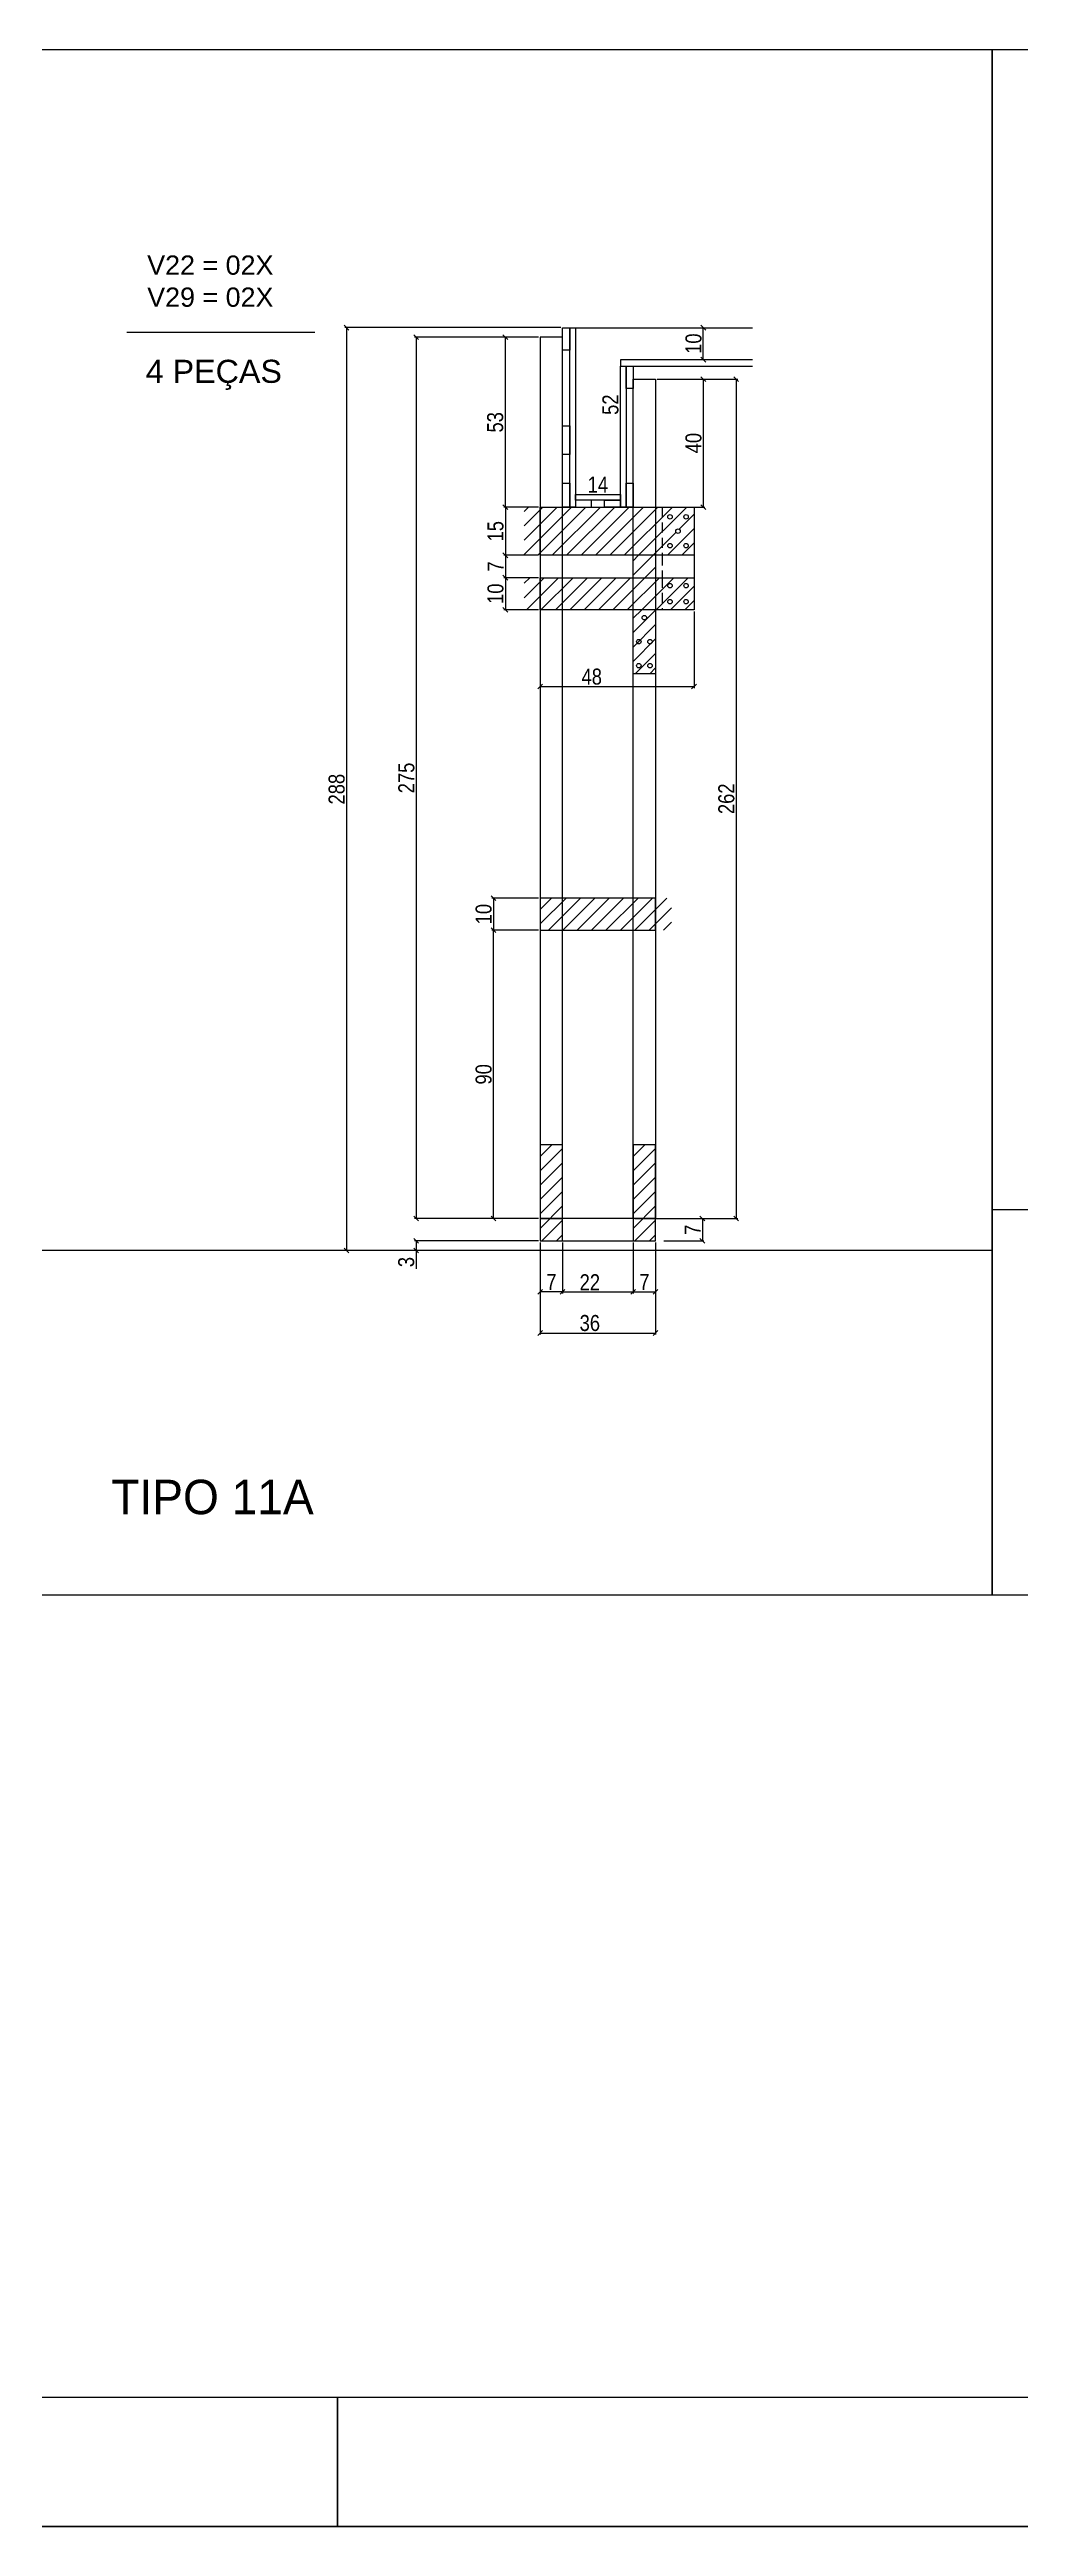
# Model space of a CAD drawing. Extents: x 16965 to 24320, y 205100 to 209880.
# Drawn here: x 19819 to 20424, y 205100 to 206646 of the extents above; entities that cross this region are included whole.
import ezdxf

# ---------------------------------------------------------------- set-up
doc = ezdxf.new("R2010")
doc.units = 0
doc.linetypes.add('DASHED2', pattern=[9.525, 6.35, -3.175])
doc.layers.get('0').update_dxf_attribs({"linetype": 'CONTINUOUS'})
doc.layers.get('DEFPOINTS').update_dxf_attribs({"linetype": 'CONTINUOUS'})
for name, color, linetype in [('COTA', 241, 'CONTINUOUS'), ('detalhes', 4, 'CONTINUOUS'), ('HACHURA', 8, 'CONTINUOUS'), ('TIRAS REESCORAMENTO', 252, 'CONTINUOUS'), ('VIGAS', 3, 'CONTINUOUS')]:
    doc.layers.add(name, color=color, linetype=linetype)
doc.layers.add('FOLHA', color=255, linetype='CONTINUOUS', lineweight=40)
doc.styles.add('COTA TECNICA 2X', font='techl___.ttf', dxfattribs={"height": 10})
doc.styles.add('R80-50', font='arial.ttf', dxfattribs={"height": 10})
doc.styles.add('ROMAS860', font='ROMAS860.SHX', dxfattribs={"height": 8.5})
doc.dimstyles.new('SECAO', dxfattribs={"dimscale": 0.333333, "dimtxt": 5, "dimasz": 9, "dimexe": 3, "dimexo": 3, "dimgap": 3, "dimtad": 1, "dimdec": 1, "dimlfac": 0.5, "dimzin": 12, "dimdsep": 46, "dimtxsty": 'COTA TECNICA 2X', "dimblk1": 'OBLIQUE', "dimblk2": 'OBLIQUE', "dimsah": 1, "dimcen": 0.9, "dimclrd": 4, "dimclre": 4, "dimclrt": 240, "dimadec": 1, "dimazin": 3, "dimtfac": 1, "dimtdec": 1, "dimtmove": 0, "dimatfit": 3, "dimfxl": 1, "dimtolj": 1, "dimtzin": 12, "dimarcsym": 0})
pattern_1 = [(45, (-3477.014, 8037.4896), (-4.49012806, 4.49012806), [])]

# ---------------------------------------------------------------- blocks, each defined once
blk = doc.blocks.new('_Oblique')
at = {"color": 0, "linetype": 'ByBlock', "lineweight": -2}
blk.add_line((-0.5, -0.5), (0.5, 0.5), dxfattribs=at)
blk = doc.blocks.new('*D3115')
at = {"layer": 'DEFPOINTS', "color": 0, "transparency": 16777216}
for p in [(20124.8, 206466.9), (20047.5, 205916.8), (20124.8, 205916.8)]:
    blk.add_point(p, dxfattribs=at)
at = {"layer": 'detalhes', "color": 4, "lineweight": -2, "transparency": 16777216}
for p, q in [((20123.8, 206466.9), (20046.5, 206466.9)), ((20047.5, 206466.9), (20047.5, 205916.8)), ((20123.8, 205916.8), (20046.5, 205916.8))]:
    blk.add_line(p, q, dxfattribs=at)
at = {"layer": 'detalhes', "color": 4, "lineweight": -2, "transparency": 16777216, "xscale": 3, "yscale": 3, "zscale": 3}
for p, rotation in [((20047.5, 206466.9), 90), ((20047.5, 205916.8), 270)]:
    blk.add_blockref('_Oblique', p, dxfattribs=dict(at, rotation=rotation))
at = {"layer": 'detalhes', "color": 240, "transparency": 16777216, "insert": (20041.4, 206191.8), "char_height": 10, "attachment_point": 5, "rotation": 90, "style": 'COTA TECNICA 2X'}
blk.add_mtext('\\A1;275', dxfattribs=at)
blk = doc.blocks.new('*D3116')
at = {"layer": 'DEFPOINTS', "color": 0, "transparency": 16777216}
for p in [(20124.8, 205902.8), (20196.8, 205902.8), (20196.8, 205845.3)]:
    blk.add_point(p, dxfattribs=at)
at = {"layer": 'detalhes', "color": 4, "lineweight": -2, "transparency": 16777216}
for p, q in [((20124.8, 205901.8), (20124.8, 205844.3)), ((20196.8, 205901.8), (20196.8, 205844.3)), ((20124.8, 205845.3), (20196.8, 205845.3))]:
    blk.add_line(p, q, dxfattribs=at)
at = {"layer": 'detalhes', "color": 4, "lineweight": -2, "transparency": 16777216, "xscale": 3, "yscale": 3, "zscale": 3, "rotation": 180}
blk.add_blockref('_Oblique', (20124.8, 205845.3), dxfattribs=at)
at = {"layer": 'detalhes', "color": 4, "lineweight": -2, "transparency": 16777216, "xscale": 3, "yscale": 3, "zscale": 3}
blk.add_blockref('_Oblique', (20196.8, 205845.3), dxfattribs=at)
at = {"layer": 'detalhes', "color": 240, "transparency": 16777216, "insert": (20155.8, 205851.5), "char_height": 10, "attachment_point": 5, "style": 'COTA TECNICA 2X'}
blk.add_mtext('\\A1;36', dxfattribs=at)
blk = doc.blocks.new('*D3117')
at = {"layer": 'DEFPOINTS', "color": 0, "transparency": 16777216}
for p in [(20138.8, 205902.8), (20182.8, 205902.8), (20182.8, 205871)]:
    blk.add_point(p, dxfattribs=at)
at = {"layer": 'detalhes', "color": 4, "lineweight": -2, "transparency": 16777216}
for p, q in [((20138.8, 205901.8), (20138.8, 205870)), ((20182.8, 205901.8), (20182.8, 205870)), ((20138.8, 205871), (20182.8, 205871))]:
    blk.add_line(p, q, dxfattribs=at)
at = {"layer": 'detalhes', "color": 4, "lineweight": -2, "transparency": 16777216, "xscale": 3, "yscale": 3, "zscale": 3, "rotation": 180}
blk.add_blockref('_Oblique', (20138.8, 205871), dxfattribs=at)
at = {"layer": 'detalhes', "color": 4, "lineweight": -2, "transparency": 16777216, "xscale": 3, "yscale": 3, "zscale": 3}
blk.add_blockref('_Oblique', (20182.8, 205871), dxfattribs=at)
at = {"layer": 'detalhes', "color": 240, "transparency": 16777216, "insert": (20155.8, 205877), "char_height": 10, "attachment_point": 5, "style": 'COTA TECNICA 2X'}
blk.add_mtext('\\A1;22', dxfattribs=at)
blk = doc.blocks.new('*D3118')
at = {"layer": 'DEFPOINTS', "color": 0, "transparency": 16777216}
for p in [(20182.8, 205871), (20196.8, 205871), (20196.8, 205871)]:
    blk.add_point(p, dxfattribs=at)
at = {"layer": 'detalhes', "color": 4, "lineweight": -2, "transparency": 16777216}
blk.add_line((20182.8, 205871), (20196.8, 205871), dxfattribs=at)
at = {"layer": 'detalhes', "color": 4, "lineweight": -2, "transparency": 16777216, "xscale": 3, "yscale": 3, "zscale": 3, "rotation": 180}
blk.add_blockref('_Oblique', (20182.8, 205871), dxfattribs=at)
at = {"layer": 'detalhes', "color": 4, "lineweight": -2, "transparency": 16777216, "xscale": 3, "yscale": 3, "zscale": 3}
blk.add_blockref('_Oblique', (20196.8, 205871), dxfattribs=at)
at = {"layer": 'detalhes', "color": 240, "transparency": 16777216, "insert": (20189.8, 205877.1), "char_height": 10, "attachment_point": 5, "style": 'COTA TECNICA 2X'}
blk.add_mtext('\\A1;7', dxfattribs=at)
blk = doc.blocks.new('*D3119')
at = {"layer": 'DEFPOINTS', "color": 0, "transparency": 16777216}
for p in [(20124.8, 205871), (20124.8, 205871), (20138.8, 205871)]:
    blk.add_point(p, dxfattribs=at)
at = {"layer": 'detalhes', "color": 4, "lineweight": -2, "transparency": 16777216}
blk.add_line((20138.8, 205871), (20124.8, 205871), dxfattribs=at)
at = {"layer": 'detalhes', "color": 4, "lineweight": -2, "transparency": 16777216, "xscale": 3, "yscale": 3, "zscale": 3, "rotation": 180}
blk.add_blockref('_Oblique', (20124.8, 205871), dxfattribs=at)
at = {"layer": 'detalhes', "color": 4, "lineweight": -2, "transparency": 16777216, "xscale": 3, "yscale": 3, "zscale": 3}
blk.add_blockref('_Oblique', (20138.8, 205871), dxfattribs=at)
at = {"layer": 'detalhes', "color": 240, "transparency": 16777216, "insert": (20131.8, 205877.1), "char_height": 10, "attachment_point": 5, "style": 'COTA TECNICA 2X'}
blk.add_mtext('\\A1;7', dxfattribs=at)
blk = doc.blocks.new('*D3120')
at = {"layer": 'DEFPOINTS', "color": 0, "transparency": 16777216}
for p in [(20124.8, 206116.8), (20095.7, 206096.8), (20124.8, 206096.8)]:
    blk.add_point(p, dxfattribs=at)
at = {"layer": 'detalhes', "color": 4, "lineweight": -2, "transparency": 16777216}
for p, q in [((20123.8, 206116.8), (20094.7, 206116.8)), ((20095.7, 206116.8), (20095.7, 206096.8)), ((20123.8, 206096.8), (20094.7, 206096.8))]:
    blk.add_line(p, q, dxfattribs=at)
at = {"layer": 'detalhes', "color": 4, "lineweight": -2, "transparency": 16777216, "xscale": 3, "yscale": 3, "zscale": 3}
for p, rotation in [((20095.7, 206116.8), 90), ((20095.7, 206096.8), 270)]:
    blk.add_blockref('_Oblique', p, dxfattribs=dict(at, rotation=rotation))
at = {"layer": 'detalhes', "color": 240, "transparency": 16777216, "insert": (20089.6, 206106.8), "char_height": 10, "attachment_point": 5, "rotation": 90, "style": 'COTA TECNICA 2X'}
blk.add_mtext('\\A1;10', dxfattribs=at)
blk = doc.blocks.new('*D3121')
at = {"layer": 'DEFPOINTS', "color": 0, "transparency": 16777216}
for p in [(20103.1, 206466.9), (20124.8, 206466.9), (20124.8, 206360.8)]:
    blk.add_point(p, dxfattribs=at)
at = {"layer": 'detalhes', "color": 4, "lineweight": -2, "transparency": 16777216}
for p, q in [((20123.8, 206466.9), (20102.1, 206466.9)), ((20103.1, 206360.8), (20103.1, 206466.9)), ((20123.8, 206360.8), (20102.1, 206360.8))]:
    blk.add_line(p, q, dxfattribs=at)
at = {"layer": 'detalhes', "color": 4, "lineweight": -2, "transparency": 16777216, "xscale": 3, "yscale": 3, "zscale": 3}
for p, rotation in [((20103.1, 206466.9), 90), ((20103.1, 206360.8), 270)]:
    blk.add_blockref('_Oblique', p, dxfattribs=dict(at, rotation=rotation))
at = {"layer": 'detalhes', "color": 240, "transparency": 16777216, "insert": (20096.8, 206413.8), "char_height": 10, "attachment_point": 5, "rotation": 90, "style": 'COTA TECNICA 2X'}
blk.add_mtext('\\A1;53', dxfattribs=at)
blk = doc.blocks.new('*D3122')
at = {"layer": 'DEFPOINTS', "color": 0, "transparency": 16777216}
for p in [(20196.8, 206440.7), (20196.8, 206360.8), (20226.6, 206360.8)]:
    blk.add_point(p, dxfattribs=at)
at = {"layer": 'detalhes', "color": 4, "lineweight": -2, "transparency": 16777216}
for p, q in [((20197.8, 206440.7), (20227.6, 206440.7)), ((20226.6, 206440.7), (20226.6, 206360.8)), ((20197.8, 206360.8), (20227.6, 206360.8))]:
    blk.add_line(p, q, dxfattribs=at)
at = {"layer": 'detalhes', "color": 4, "lineweight": -2, "transparency": 16777216, "xscale": 3, "yscale": 3, "zscale": 3}
for p, rotation in [((20226.6, 206440.7), 90), ((20226.6, 206360.8), 270)]:
    blk.add_blockref('_Oblique', p, dxfattribs=dict(at, rotation=rotation))
at = {"layer": 'detalhes', "color": 240, "transparency": 16777216, "insert": (20220.5, 206400.8), "char_height": 10, "attachment_point": 5, "rotation": 90, "style": 'COTA TECNICA 2X'}
blk.add_mtext('\\A1;40', dxfattribs=at)
blk = doc.blocks.new('*D3123')
at = {"layer": 'DEFPOINTS', "color": 0, "transparency": 16777216}
for p in [(20138.8, 206472.9), (20004, 205896.8), (20124.8, 205896.8)]:
    blk.add_point(p, dxfattribs=at)
at = {"layer": 'detalhes', "color": 4, "lineweight": -2, "transparency": 16777216}
for p, q in [((20137.8, 206472.9), (20003, 206472.9)), ((20004, 206472.9), (20004, 205896.8)), ((20123.8, 205896.8), (20003, 205896.8))]:
    blk.add_line(p, q, dxfattribs=at)
at = {"layer": 'detalhes', "color": 4, "lineweight": -2, "transparency": 16777216, "xscale": 3, "yscale": 3, "zscale": 3}
for p, rotation in [((20004, 206472.9), 90), ((20004, 205896.8), 270)]:
    blk.add_blockref('_Oblique', p, dxfattribs=dict(at, rotation=rotation))
at = {"layer": 'detalhes', "color": 240, "transparency": 16777216, "insert": (19997.9, 206184.8), "char_height": 10, "attachment_point": 5, "rotation": 90, "style": 'COTA TECNICA 2X'}
blk.add_mtext('\\A1;288', dxfattribs=at)
blk = doc.blocks.new('*D3124')
at = {"layer": 'DEFPOINTS', "color": 0, "transparency": 16777216}
for p in [(20124.8, 205902.8), (20047.5, 205896.8), (20124.8, 205896.8)]:
    blk.add_point(p, dxfattribs=at)
at = {"layer": 'detalhes', "color": 4, "lineweight": -2, "transparency": 16777216}
for p, q in [((20123.8, 205902.8), (20046.5, 205902.8)), ((20047.5, 205902.8), (20047.5, 205896.8)), ((20123.8, 205896.8), (20046.5, 205896.8)), ((20047.5, 205896.8), (20047.5, 205885.4))]:
    blk.add_line(p, q, dxfattribs=at)
at = {"layer": 'detalhes', "color": 4, "lineweight": -2, "transparency": 16777216, "xscale": 3, "yscale": 3, "zscale": 3}
for p, rotation in [((20047.5, 205902.8), 90), ((20047.5, 205896.8), 270)]:
    blk.add_blockref('_Oblique', p, dxfattribs=dict(at, rotation=rotation))
at = {"layer": 'detalhes', "color": 240, "transparency": 16777216, "insert": (20041.3, 205889.6), "char_height": 10, "attachment_point": 5, "rotation": 90, "style": 'COTA TECNICA 2X'}
blk.add_mtext('\\A1;3', dxfattribs=at)
blk = doc.blocks.new('*D3125')
at = {"layer": 'DEFPOINTS', "color": 0, "transparency": 16777216}
for p in [(20161.9, 206472.9), (20174.8, 206472.9), (20161.9, 206368.8)]:
    blk.add_point(p, dxfattribs=at)
at = {"layer": 'detalhes', "color": 240, "transparency": 16777216, "insert": (20168.7, 206424.8), "char_height": 10, "attachment_point": 5, "rotation": 90, "style": 'COTA TECNICA 2X'}
blk.add_mtext('\\A1;52', dxfattribs=at)
blk = doc.blocks.new('*D3126')
at = {"layer": 'DEFPOINTS', "color": 0, "transparency": 16777216}
for p in [(20146.8, 206368.8), (20174.8, 206368.8), (20174.8, 206368.8)]:
    blk.add_point(p, dxfattribs=at)
at = {"layer": 'detalhes', "color": 240, "transparency": 16777216, "insert": (20160.8, 206374.9), "char_height": 10, "attachment_point": 5, "style": 'COTA TECNICA 2X'}
blk.add_mtext('\\A1;14', dxfattribs=at)
blk = doc.blocks.new('*D3127')
at = {"layer": 'DEFPOINTS', "color": 0, "transparency": 16777216}
for p in [(20095.7, 206096.8), (20124.8, 206096.8), (20123.8, 205916.8)]:
    blk.add_point(p, dxfattribs=at)
at = {"layer": 'detalhes', "color": 4, "lineweight": -2, "transparency": 16777216}
for p, q in [((20123.8, 206096.8), (20094.7, 206096.8)), ((20095.7, 205916.8), (20095.7, 206096.8)), ((20122.8, 205916.8), (20094.7, 205916.8))]:
    blk.add_line(p, q, dxfattribs=at)
at = {"layer": 'detalhes', "color": 4, "lineweight": -2, "transparency": 16777216, "xscale": 3, "yscale": 3, "zscale": 3}
for p, rotation in [((20095.7, 206096.8), 90), ((20095.7, 205916.8), 270)]:
    blk.add_blockref('_Oblique', p, dxfattribs=dict(at, rotation=rotation))
at = {"layer": 'detalhes', "color": 240, "transparency": 16777216, "insert": (20089.6, 206006.8), "char_height": 10, "attachment_point": 5, "rotation": 90, "style": 'COTA TECNICA 2X'}
blk.add_mtext('\\A1;90', dxfattribs=at)
blk = doc.blocks.new('*D3128')
at = {"layer": 'DEFPOINTS', "color": 0, "transparency": 16777216}
for p in [(20124.8, 206320.8), (20220.8, 206296.8), (20220.8, 206248.9)]:
    blk.add_point(p, dxfattribs=at)
at = {"layer": 'detalhes', "color": 4, "lineweight": -2, "transparency": 16777216}
for p, q in [((20124.8, 206319.8), (20124.8, 206247.9)), ((20220.8, 206295.8), (20220.8, 206247.9)), ((20124.8, 206248.9), (20220.8, 206248.9))]:
    blk.add_line(p, q, dxfattribs=at)
at = {"layer": 'detalhes', "color": 4, "lineweight": -2, "transparency": 16777216, "xscale": 3, "yscale": 3, "zscale": 3, "rotation": 180}
blk.add_blockref('_Oblique', (20124.8, 206248.9), dxfattribs=at)
at = {"layer": 'detalhes', "color": 4, "lineweight": -2, "transparency": 16777216, "xscale": 3, "yscale": 3, "zscale": 3}
blk.add_blockref('_Oblique', (20220.8, 206248.9), dxfattribs=at)
at = {"layer": 'detalhes', "color": 240, "transparency": 16777216, "insert": (20157, 206255), "char_height": 10, "attachment_point": 5, "style": 'COTA TECNICA 2X'}
blk.add_mtext('\\A1;48', dxfattribs=at)
blk = doc.blocks.new('*D3129')
at = {"layer": 'DEFPOINTS', "color": 0, "transparency": 16777216}
for p in [(20197.8, 206440.7), (20197.8, 205916.8), (20247.1, 205916.8)]:
    blk.add_point(p, dxfattribs=at)
at = {"layer": 'detalhes', "color": 4, "lineweight": -2, "transparency": 16777216}
for p, q in [((20198.8, 206440.7), (20248.1, 206440.7)), ((20247.1, 206440.7), (20247.1, 205916.8)), ((20198.8, 205916.8), (20248.1, 205916.8))]:
    blk.add_line(p, q, dxfattribs=at)
at = {"layer": 'detalhes', "color": 4, "lineweight": -2, "transparency": 16777216, "xscale": 3, "yscale": 3, "zscale": 3}
for p, rotation in [((20247.1, 206440.7), 90), ((20247.1, 205916.8), 270)]:
    blk.add_blockref('_Oblique', p, dxfattribs=dict(at, rotation=rotation))
at = {"layer": 'detalhes', "color": 240, "transparency": 16777216, "insert": (20241, 206178.8), "char_height": 10, "attachment_point": 5, "rotation": 90, "style": 'COTA TECNICA 2X'}
blk.add_mtext('\\A1;262', dxfattribs=at)
blk = doc.blocks.new('*D3130')
at = {"layer": 'DEFPOINTS', "color": 0, "transparency": 16777216}
for p in [(20182.8, 205916.8), (20200.9, 205902.8), (20226, 205902.8)]:
    blk.add_point(p, dxfattribs=at)
at = {"layer": 'detalhes', "color": 4, "lineweight": -2, "transparency": 16777216}
for p, q in [((20183.8, 205916.8), (20227, 205916.8)), ((20226, 205916.8), (20226, 205902.8)), ((20201.9, 205902.8), (20227, 205902.8))]:
    blk.add_line(p, q, dxfattribs=at)
at = {"layer": 'detalhes', "color": 4, "lineweight": -2, "transparency": 16777216, "xscale": 3, "yscale": 3, "zscale": 3}
for p, rotation in [((20226, 205916.8), 90), ((20226, 205902.8), 270)]:
    blk.add_blockref('_Oblique', p, dxfattribs=dict(at, rotation=rotation))
at = {"layer": 'detalhes', "color": 240, "transparency": 16777216, "insert": (20219.9, 205909.8), "char_height": 10, "attachment_point": 5, "rotation": 90, "style": 'COTA TECNICA 2X'}
blk.add_mtext('\\A1;7', dxfattribs=at)
blk = doc.blocks.new('*D3088')
at = {"layer": 'DEFPOINTS', "color": 0, "transparency": 16777216}
for p in [(20124.8, 206360.8), (20103.1, 206330.8), (20124.8, 206330.8)]:
    blk.add_point(p, dxfattribs=at)
at = {"layer": 'detalhes', "color": 4, "lineweight": -2, "transparency": 16777216}
for p, q in [((20123.8, 206360.8), (20102.1, 206360.8)), ((20103.1, 206360.8), (20103.1, 206330.8)), ((20123.8, 206330.8), (20102.1, 206330.8))]:
    blk.add_line(p, q, dxfattribs=at)
at = {"layer": 'detalhes', "color": 4, "lineweight": -2, "transparency": 16777216, "xscale": 3, "yscale": 3, "zscale": 3}
for p, rotation in [((20103.1, 206360.8), 90), ((20103.1, 206330.8), 270)]:
    blk.add_blockref('_Oblique', p, dxfattribs=dict(at, rotation=rotation))
at = {"layer": 'detalhes', "color": 240, "transparency": 16777216, "insert": (20097, 206345.8), "char_height": 10, "attachment_point": 5, "rotation": 90, "style": 'COTA TECNICA 2X'}
blk.add_mtext('\\A1;15', dxfattribs=at)
blk = doc.blocks.new('*D3089')
at = {"layer": 'DEFPOINTS', "color": 0, "transparency": 16777216}
for p in [(20124.8, 206316.8), (20103.1, 206296.8), (20124.8, 206296.8)]:
    blk.add_point(p, dxfattribs=at)
at = {"layer": 'detalhes', "color": 4, "lineweight": -2, "transparency": 16777216}
for p, q in [((20123.8, 206316.8), (20102.1, 206316.8)), ((20103.1, 206316.8), (20103.1, 206296.8)), ((20123.8, 206296.8), (20102.1, 206296.8))]:
    blk.add_line(p, q, dxfattribs=at)
at = {"layer": 'detalhes', "color": 4, "lineweight": -2, "transparency": 16777216, "xscale": 3, "yscale": 3, "zscale": 3}
for p, rotation in [((20103.1, 206316.8), 90), ((20103.1, 206296.8), 270)]:
    blk.add_blockref('_Oblique', p, dxfattribs=dict(at, rotation=rotation))
at = {"layer": 'detalhes', "color": 240, "transparency": 16777216, "insert": (20097, 206306.8), "char_height": 10, "attachment_point": 5, "rotation": 90, "style": 'COTA TECNICA 2X'}
blk.add_mtext('\\A1;10', dxfattribs=at)
blk = doc.blocks.new('*D3090')
at = {"layer": 'DEFPOINTS', "color": 0, "transparency": 16777216}
for p in [(20124.8, 206330.8), (20103.1, 206316.8), (20124.8, 206316.8)]:
    blk.add_point(p, dxfattribs=at)
at = {"layer": 'detalhes', "color": 4, "lineweight": -2, "transparency": 16777216}
for p, q in [((20123.8, 206330.8), (20102.1, 206330.8)), ((20103.1, 206330.8), (20103.1, 206316.8)), ((20123.8, 206316.8), (20102.1, 206316.8))]:
    blk.add_line(p, q, dxfattribs=at)
at = {"layer": 'detalhes', "color": 4, "lineweight": -2, "transparency": 16777216, "xscale": 3, "yscale": 3, "zscale": 3}
for p, rotation in [((20103.1, 206330.8), 90), ((20103.1, 206316.8), 270)]:
    blk.add_blockref('_Oblique', p, dxfattribs=dict(at, rotation=rotation))
at = {"layer": 'detalhes', "color": 240, "transparency": 16777216, "insert": (20097, 206323.8), "char_height": 10, "attachment_point": 5, "rotation": 90, "style": 'COTA TECNICA 2X'}
blk.add_mtext('\\A1;7', dxfattribs=at)
blk = doc.blocks.new('*D3132')
at = {"layer": 'DEFPOINTS', "color": 0, "transparency": 16777216}
for p in [(20226.6, 206472.9), (20226.6, 206472.9), (20226.6, 206452.9)]:
    blk.add_point(p, dxfattribs=at)
at = {"layer": 'detalhes', "color": 4, "lineweight": -2, "transparency": 16777216}
for p, q in [((20226.6, 206452.9), (20226.6, 206472.9)), ((20227.6, 206472.9), (20227.6, 206472.9)), ((20227.6, 206452.9), (20227.6, 206452.9))]:
    blk.add_line(p, q, dxfattribs=at)
at = {"layer": 'detalhes', "color": 4, "lineweight": -2, "transparency": 16777216, "xscale": 3, "yscale": 3, "zscale": 3}
for p, rotation in [((20226.6, 206472.9), 90), ((20226.6, 206452.9), 270)]:
    blk.add_blockref('_Oblique', p, dxfattribs=dict(at, rotation=rotation))
at = {"layer": 'detalhes', "color": 240, "transparency": 16777216, "insert": (20220.5, 206462.9), "char_height": 10, "attachment_point": 5, "rotation": 90, "style": 'COTA TECNICA 2X'}
blk.add_mtext('\\A1;10', dxfattribs=at)

msp = doc.modelspace()

# ---------------------------------------------------------------- hatches: boundary and pattern name
at = {"layer": 'COTA'}
h = msp.add_hatch(dxfattribs=at)
h.set_pattern_fill('ANSI31', color=256, scale=2, style=0)
h.set_pattern_definition(pattern_1)
h.paths.add_polyline_path([(20220.84, 206360.81), (20114.84, 206360.81), (20114.84, 206330.81), (20220.84, 206330.81)])
edge = h.paths.add_edge_path(flags=16)
edge.add_arc((20205.84, 206336.81), 1.4, 0, 360)
edge = h.paths.add_edge_path(flags=16)
edge.add_arc((20210.84, 206345.81), 1.4, 0, 360)
edge = h.paths.add_edge_path(flags=16)
edge.add_arc((20205.84, 206354.81), 1.4, 0, 360)
edge = h.paths.add_edge_path(flags=16)
edge.add_arc((20215.84, 206336.81), 1.4, 0, 360)
edge = h.paths.add_edge_path(flags=16)
edge.add_arc((20215.84, 206354.81), 1.4, 0, 360)
h = msp.add_hatch(dxfattribs=at)
h.set_pattern_fill('ANSI31', color=256, scale=2, style=0)
h.set_pattern_definition(pattern_1)
h.paths.add_polyline_path([(20182.84, 206330.81), (20182.84, 206316.81), (20196.84, 206316.81), (20196.84, 206330.81)])
h = msp.add_hatch(dxfattribs=at)
h.set_pattern_fill('ANSI31', color=256, scale=2, style=0)
h.set_pattern_definition(pattern_1)
h.paths.add_polyline_path([(20220.84, 206316.81), (20114.84, 206316.81), (20114.84, 206296.81), (20220.84, 206296.81)])
edge = h.paths.add_edge_path(flags=16)
edge.add_arc((20205.84, 206311.81), 1.4, 0, 360)
edge = h.paths.add_edge_path(flags=16)
edge.add_arc((20205.84, 206301.81), 1.4, 0, 360)
edge = h.paths.add_edge_path(flags=16)
edge.add_arc((20215.84, 206311.81), 1.4, 0, 360)
edge = h.paths.add_edge_path(flags=16)
edge.add_arc((20215.84, 206301.81), 1.4, 0, 360)
h = msp.add_hatch(dxfattribs=at)
h.set_pattern_fill('ANSI31', color=256, scale=2, style=0)
h.set_pattern_definition(pattern_1)
h.paths.add_polyline_path([(20182.84, 206256.87), (20196.84, 206256.87), (20196.84, 206296.81), (20182.84, 206296.81)])
h = msp.add_hatch(dxfattribs=at)
h.set_pattern_fill('ANSI31', color=256, scale=2, style=0)
h.set_pattern_definition([(45, (-3467.014, 7995.4896), (-4.49012806, 4.49012806), [])])
h.paths.add_polyline_path([(20206.84, 206116.79), (20124.84, 206116.79), (20124.84, 206096.79), (20206.84, 206096.79)])
h = msp.add_hatch(dxfattribs=at)
h.set_pattern_fill('ANSI31', color=256, scale=2, style=0)
h.set_pattern_definition([(45, (280.62, 200093.579), (-4.490128, 4.490128), [])])
h.paths.add_polyline_path([(20124.84, 205902.77), (20138.84, 205902.77), (20138.84, 205962.77), (20124.84, 205962.77)])
h = msp.add_hatch(dxfattribs=at)
h.set_pattern_fill('ANSI31', color=256, scale=2, style=0)
h.set_pattern_definition([(45, (338.62, 200093.579), (-4.490128, 4.490128), [])])
h.paths.add_polyline_path([(20182.84, 205902.77), (20196.84, 205902.77), (20196.84, 205962.77), (20182.84, 205962.77)])

# ---------------------------------------------------------------- linework, layer by layer
at = {"linetype": 'Continuous'}
msp.add_line((20220.84, 206330.81), (20220.84, 206316.81), dxfattribs=at)
msp.add_line((20196.84, 206256.87), (20182.84, 206256.87))
at = {"color": 30}
msp.add_line((24239.28, 205180.82), (17165.77, 205180.82), dxfattribs=at)
at = {"color": 1}
msp.add_lwpolyline([(20406.82, 205681.7), (19810.01, 205681.7), (19810.01, 206646.49), (20406.82, 206646.49)], close=True, dxfattribs=at)
at = {"color": 241, "true_color": 0xf7abae}
msp.add_lwpolyline([(21003.63, 205681.7), (20406.82, 205681.7), (20406.82, 206646.49), (21003.63, 206646.49)], close=True, dxfattribs=at)
at = {"linetype": 'Continuous'}
for points in [[(20124.84, 205916.77), (20138.84, 205916.77), (20138.84, 206466.86), (20124.84, 206466.86)], [(20196.84, 205916.77), (20182.84, 205916.77), (20182.84, 206440.74), (20196.84, 206440.74)], [(20220.84, 206330.81), (20124.84, 206330.81), (20124.84, 206360.81), (20220.84, 206360.81)], [(20220.84, 206296.81), (20124.84, 206296.81), (20124.84, 206316.81), (20220.84, 206316.81)], [(20124.84, 205902.77), (20138.84, 205902.77), (20138.84, 205962.77), (20124.84, 205962.77)], [(20182.84, 205902.77), (20196.84, 205902.77), (20196.84, 205962.77), (20182.84, 205962.77)]]:
    msp.add_lwpolyline(points, close=True, dxfattribs=at)
for points in [[(20124.84, 206096.79), (20196.84, 206096.79), (20196.84, 206116.79), (20124.84, 206116.79), (20124.84, 206096.79)], [(20146.84, 205902.77), (20196.84, 205902.77), (20196.84, 205916.77), (20124.84, 205916.77), (20124.84, 205902.77), (20146.84, 205902.77)]]:
    msp.add_lwpolyline(points, dxfattribs=at)
for centre in [(20205.84, 206354.81), (20215.84, 206354.81), (20205.84, 206336.81), (20210.84, 206345.81), (20215.84, 206336.81), (20205.84, 206311.81), (20205.84, 206301.81), (20215.84, 206311.81), (20215.84, 206301.81), (20189.84, 206291.81), (20186.34, 206276.84), (20193.34, 206276.84), (20186.34, 206261.87), (20193.34, 206261.87)]:
    msp.add_circle(centre, 1.4)
at = {"layer": 'COTA', "linetype": 'DASHED2'}
for p, q in [((20200.84, 206360.81), (20200.84, 206330.81)), ((20200.84, 206330.81), (20200.84, 206316.81)), ((20200.84, 206316.81), (20200.84, 206296.81))]:
    msp.add_line(p, q, dxfattribs=at)
at = {"layer": 'FOLHA'}
for p, q in [((19998.39, 205100.34), (19998.39, 205180.82)), ((24319.75, 205100.34), (16964.59, 205100.34))]:
    msp.add_line(p, q, dxfattribs=at)
at = {"layer": 'HACHURA', "color": 7}
msp.add_line((19867.09, 206470.12), (19984.24, 206470.12), dxfattribs=at)
at = {"layer": 'TIRAS REESCORAMENTO', "linetype": 'ByBlock'}
for p, q in [((20146.84, 206472.86), (20257.32, 206472.86)), ((21003.63, 205922.31), (20406.82, 205922.31)), ((20406.82, 205896.77), (19810.01, 205896.77))]:
    msp.add_line(p, q, dxfattribs=at)
for points in [[(20138.84, 206472.86), (20143.24, 206472.86), (20143.24, 206458.86), (20138.84, 206458.86)], [(20178.44, 206448.86), (20182.84, 206448.86), (20182.84, 206434.86), (20178.44, 206434.86)], [(20138.84, 206411.69), (20143.24, 206411.69), (20143.24, 206393.69), (20138.84, 206393.69)], [(20138.84, 206375.81), (20143.24, 206375.81), (20143.24, 206360.81), (20138.84, 206360.81)], [(20174.84, 206365.21), (20146.84, 206365.21), (20146.84, 206368.81), (20174.84, 206368.81)], [(20156.8, 206360.81), (20156.8, 206365.21), (20146.84, 206365.21), (20146.84, 206360.81)], [(20164.87, 206360.81), (20164.87, 206365.21), (20174.84, 206365.21), (20174.84, 206360.81)], [(20178.44, 206375.81), (20182.84, 206375.81), (20182.84, 206360.81), (20178.44, 206360.81)]]:
    msp.add_lwpolyline(points, close=True, dxfattribs=at)
for points in [[(20146.84, 206360.81), (20143.24, 206360.81), (20143.24, 206472.86), (20146.84, 206472.86), (20146.84, 206360.81)], [(20257.32, 206452.86), (20174.84, 206452.86), (20174.84, 206448.86), (20257.32, 206448.86)], [(20178.44, 206360.81), (20174.84, 206360.81), (20174.84, 206448.86), (20178.44, 206448.86), (20178.44, 206360.81)]]:
    msp.add_lwpolyline(points, dxfattribs=at)

# ---------------------------------------------------------------- texts
at = {"linetype": 'Continuous', "style": 'ROMAS860'}
msp.add_text('TIPO 11A', height=21.505, dxfattribs=at).set_placement((19857.3, 205732.22))
at = {"layer": 'VIGAS', "color": 7, "attachment_point": 1, "style": 'R80-50'}
for s, width, insert, char_height in [('V22 = 02X\\PV29 = 02X', 124.324, (19879.7, 206517.93), 12), ('4 PEÇAS', 162.221, (19878.77, 206452.83), 14.4)]:
    msp.add_mtext_dynamic_manual_height_columns(s, width=width, gutter_width=50, heights=[0], dxfattribs=dict(at, insert=insert, char_height=char_height))

# ---------------------------------------------------------------- dimensions: what is measured, and where the dimension line sits
at = {"layer": 'detalhes', "color": 3}
for base, p1, p2, picture, middle in [((20004.04, 205896.77), (20138.84, 206472.86), (20124.84, 205896.77), '*D3123', (19997.95, 206184.82)), ((20226.59, 206472.86), (20226.59, 206452.86), (20226.59, 206472.86), '*D3132', (20220.49, 206462.86)), ((20047.55, 205916.77), (20124.84, 206466.86), (20124.84, 205916.77), '*D3115', (20041.44, 206191.82)), ((20103.07, 206466.86), (20124.84, 206360.81), (20124.84, 206466.86), '*D3121', (20096.85, 206413.84)), ((20226.59, 206360.81), (20196.84, 206440.74), (20196.84, 206360.81), '*D3122', (20220.49, 206400.78)), ((20103.07, 206330.81), (20124.84, 206360.81), (20124.84, 206330.81), '*D3088', (20096.96, 206345.81)), ((20103.07, 206296.81), (20124.84, 206316.81), (20124.84, 206296.81), '*D3089', (20096.97, 206306.81)), ((20103.07, 206316.81), (20124.84, 206330.81), (20124.84, 206316.81), '*D3090', (20097, 206323.81)), ((20095.74, 206096.79), (20124.84, 206116.79), (20124.84, 206096.79), '*D3120', (20089.64, 206106.79)), ((20095.74, 206096.79), (20123.84, 205916.77), (20124.84, 206096.79), '*D3127', (20089.61, 206006.78)), ((20225.99, 205902.77), (20182.84, 205916.77), (20200.89, 205902.77), '*D3130', (20219.91, 205909.77)), ((20047.55, 205896.77), (20124.84, 205902.77), (20124.84, 205896.77), '*D3124', (20041.33, 205889.6))]:
    dim = msp.add_linear_dim(base=base, p1=p1, p2=p2, angle=90, dimstyle='SECAO', dxfattribs=at)
    dim.commit()
    dim.dimension.update_dxf_attribs({"geometry": picture, "text_midpoint": middle})
dim = msp.add_linear_dim(base=(20174.84, 206472.86), p1=(20161.88, 206368.81), p2=(20161.88, 206472.86), angle=90, dimstyle='SECAO', override={"dimse1": 1, "dimse2": 1, "dimsd1": 1, "dimsd2": 1}, dxfattribs=at)
dim.commit()
dim.dimension.update_dxf_attribs({"geometry": '*D3125', "text_midpoint": (20174.84, 206424.78), "dimtype": 160})
dim = msp.add_linear_dim(base=(20247.06, 205916.77), p1=(20197.84, 206440.74), p2=(20197.84, 205916.77), angle=90, dimstyle='SECAO', dxfattribs=at)
dim.commit()
dim.dimension.update_dxf_attribs({"geometry": '*D3129', "text_midpoint": (20247.06, 206178.75), "dimtype": 160})
dim = msp.add_linear_dim(base=(20174.84, 206368.81), p1=(20146.84, 206368.81), p2=(20174.84, 206368.81), dimstyle='SECAO', override={"dimse1": 1, "dimse2": 1, "dimsd1": 1, "dimsd2": 1}, dxfattribs=at)
dim.commit()
dim.dimension.update_dxf_attribs({"geometry": '*D3126', "text_midpoint": (20160.84, 206368.81), "dimtype": 160})
for base, p1, p2, picture, middle in [((20220.84, 206248.89), (20124.84, 206320.81), (20220.84, 206296.81), '*D3128', (20156.97, 206248.89)), ((20196.84, 205845.31), (20124.84, 205902.77), (20196.84, 205902.77), '*D3116', (20155.84, 205845.31)), ((20182.84, 205871.03), (20138.84, 205902.77), (20182.84, 205902.77), '*D3117', (20155.84, 205871.03)), ((20196.84, 205871.03), (20182.84, 205871.03), (20196.84, 205871.03), '*D3118', (20189.84, 205871.03))]:
    dim = msp.add_linear_dim(base=base, p1=p1, p2=p2, dimstyle='SECAO', dxfattribs=at)
    dim.commit()
    dim.dimension.update_dxf_attribs({"geometry": picture, "text_midpoint": middle, "dimtype": 160})
dim = msp.add_linear_dim(base=(20124.84, 205871.03), p1=(20138.84, 205871.03), p2=(20124.84, 205871.03), dimstyle='SECAO', dxfattribs=at)
dim.commit()
dim.dimension.update_dxf_attribs({"geometry": '*D3119', "text_midpoint": (20131.84, 205877.1)})

doc.saveas('drawing.dxf')
